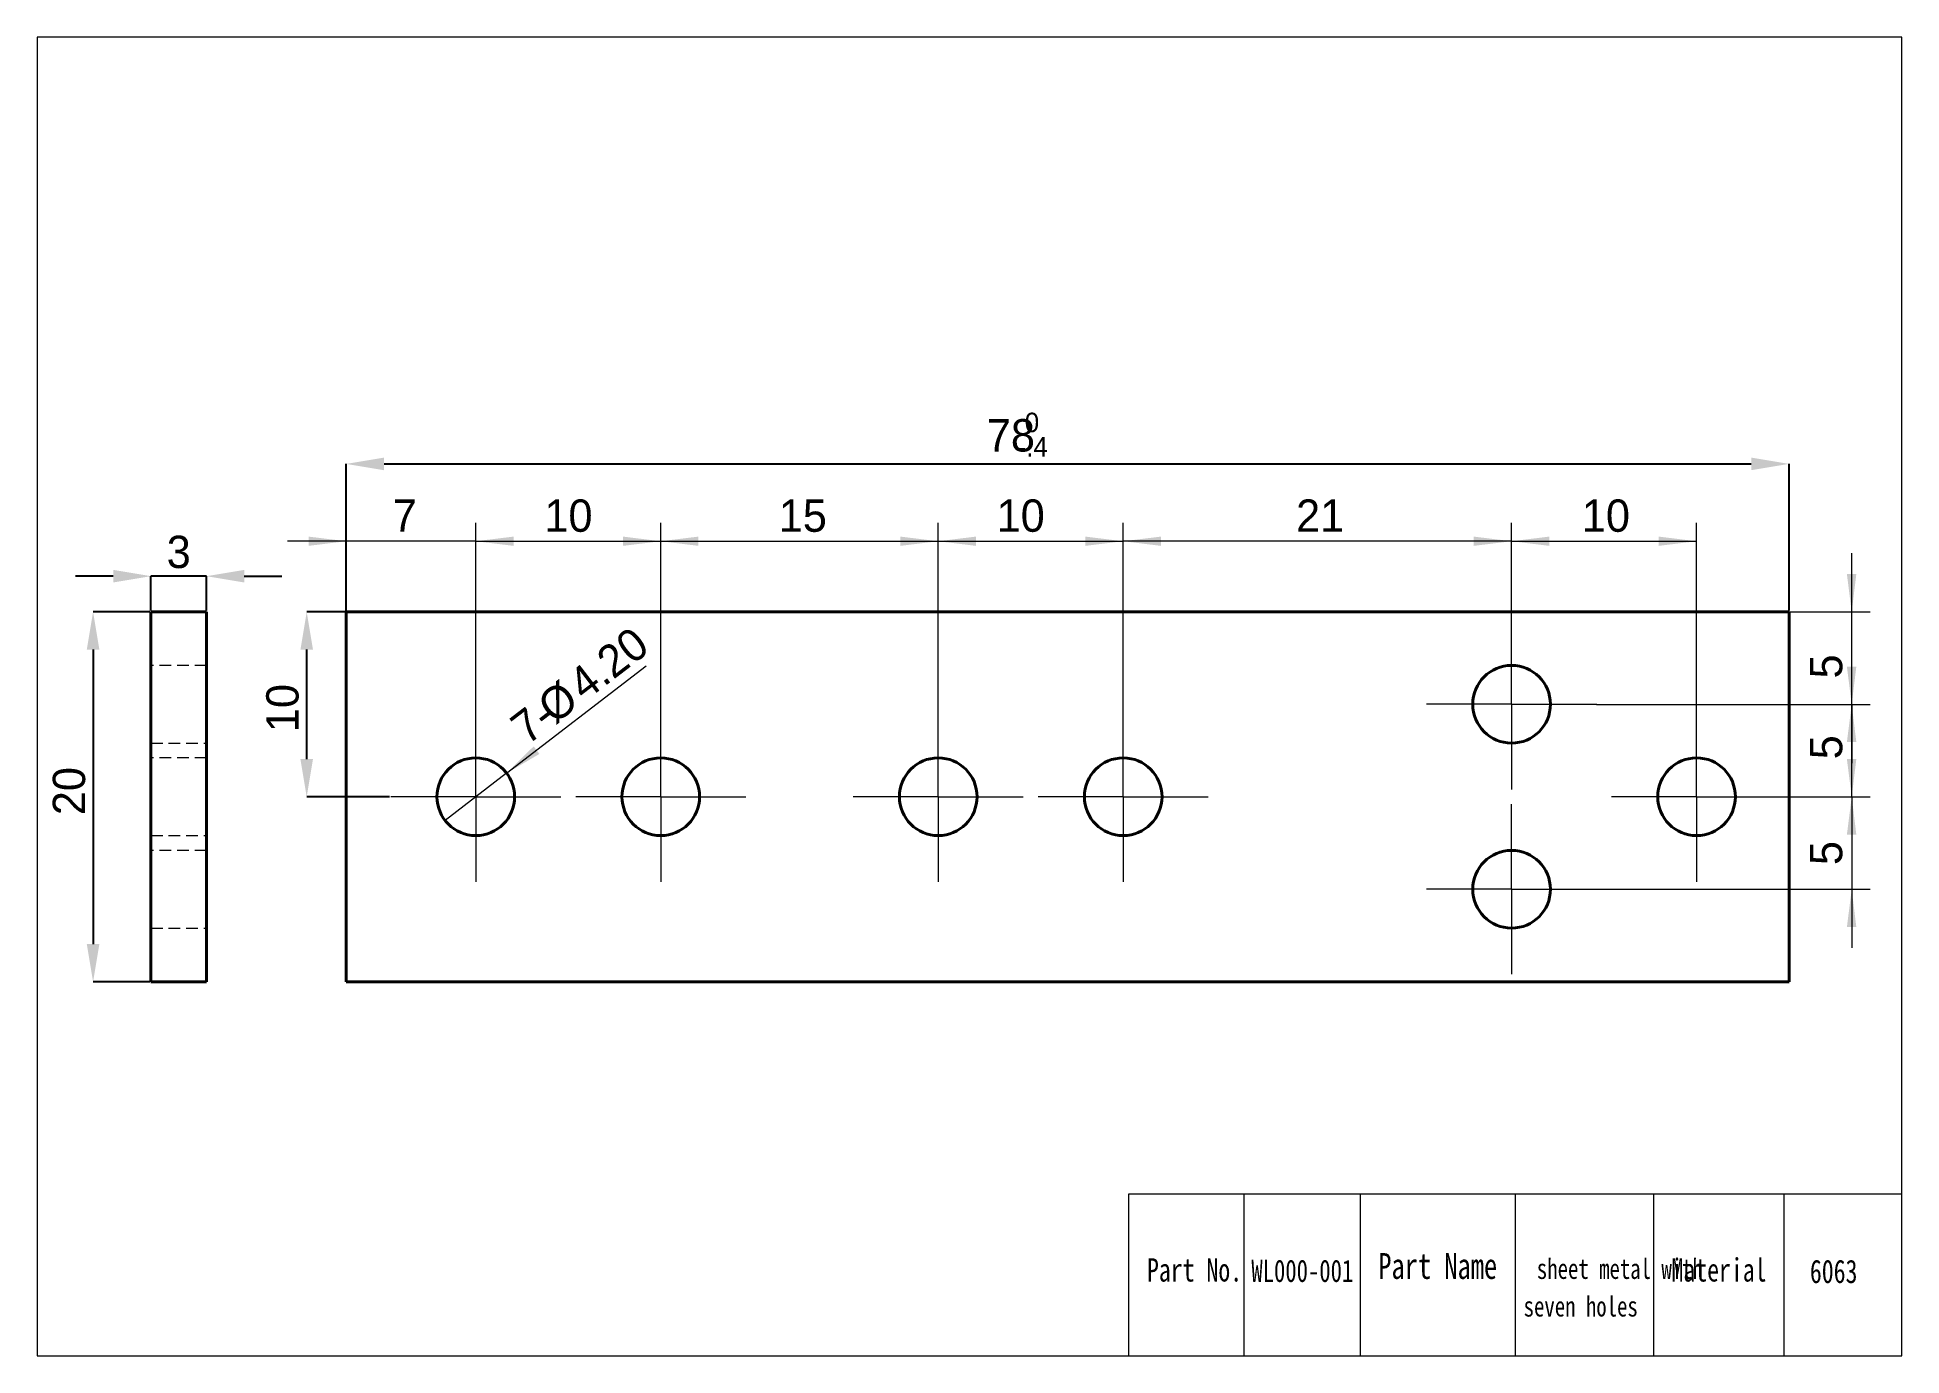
# Model space of a CAD drawing. Header units: millimetres. Extents: x 40 to 141, y 34 to 105.
import ezdxf

# ---------------------------------------------------------------- set-up
doc = ezdxf.new("R2010")
doc.units = ezdxf.units.MM
doc.header["$LTSCALE"] = 0.5
doc.linetypes.add('CENTERX2', pattern=[20.32, 12.7, -2.54, 2.54, -2.54])
doc.linetypes.add('HIDDEN', pattern=[1.905, 1.27, -0.635])
doc.layers.get('0').update_dxf_attribs({"lineweight": 18})
for name, color, linetype, lineweight in [('1轮廓实线层', 7, 'Continuous', 40), ('2细线层', 4, 'Continuous', 18), ('3中心线层', 1, 'CENTERX2', 18), ('4虚线层', 6, 'HIDDEN', 18), ('尺寸线层', 3, 'Continuous', 18)]:
    doc.layers.add(name, color=color, linetype=linetype, lineweight=lineweight)
doc.styles.add('SLDTEXTSTYLE1', font='')
doc.styles.get('SLDTEXTSTYLE1').set_extended_font_data('汉仪长仿宋体')
doc.dimstyles.new('SLDDIMSTYLE0', dxfattribs={"dimtxt": 1.75, "dimasz": 2.04, "dimexe": 0, "dimexo": 0.0625, "dimgap": 0.4375, "dimtad": 1, "dimrnd": 1e-09, "dimzin": 12, "dimdsep": 46, "dimtxsty": 'SLDTEXTSTYLE1', "dimcen": 0.09, "dimdle": 4.08, "dimadec": 0, "dimazin": 3, "dimtfac": 1, "dimtmove": 0, "dimatfit": 0, "dimfxl": 1, "dimfrac": 2, "dimtolj": 1, "dimarcsym": 0})
doc.dimstyles.new('SLDDIMSTYLE1', dxfattribs={"dimtxt": 1.75, "dimasz": 2.04, "dimexe": 0, "dimexo": 0.0625, "dimgap": 0.4375, "dimtad": 1, "dimrnd": 1e-09, "dimzin": 12, "dimdsep": 46, "dimtxsty": 'SLDTEXTSTYLE1', "dimcen": 0.09, "dimdle": 4.08, "dimadec": 0, "dimazin": 3, "dimtfac": 1, "dimtofl": 0, "dimtmove": 0, "dimatfit": 3, "dimfxl": 1, "dimfrac": 2, "dimtolj": 1, "dimarcsym": 0})
doc.dimstyles.new('SLDDIMSTYLE2', dxfattribs={"dimtxt": 1.75, "dimasz": 2.04, "dimexe": 0, "dimexo": 0.0625, "dimgap": 0.4375, "dimtad": 1, "dimrnd": 1e-09, "dimzin": 4, "dimdsep": 46, "dimtxsty": 'SLDTEXTSTYLE1', "dimblk1": 'NONE', "dimsah": 1, "dimcen": 0, "dimdle": 4.08, "dimadec": 0, "dimazin": 1, "dimtfac": 1, "dimtmove": 0, "dimatfit": 3, "dimldrblk": 'NONE', "dimfxl": 1, "dimfrac": 2, "dimtolj": 1, "dimarcsym": 0})

# ---------------------------------------------------------------- blocks, each defined once
blk = doc.blocks.new('*X4')
at = {"layer": '2细线层', "linetype": 'Continuous'}
for points in [[(44.37, 76.25), (44.37, 75.57), (46.41, 75.91)], [(51.45, 76.25), (51.45, 75.57), (49.41, 75.91)]]:
    blk.add_hatch(color=0, dxfattribs=at).paths.add_polyline_path(points, flags=0)
at = {"layer": '2细线层', "color": 0, "linetype": 'Continuous', "lineweight": -2}
for p, q in [((44.37, 75.91), (42.33, 75.91)), ((46.41, 74.05), (46.41, 75.91)), ((49.41, 75.91), (46.41, 75.91)), ((49.41, 74.05), (49.41, 75.91)), ((51.45, 75.91), (53.49, 75.91))]:
    blk.add_line(p, q, dxfattribs=at)
at = {"layer": '2细线层', "color": 0, "linetype": 'Continuous', "lineweight": 0, "insert": (47.91, 78.1), "char_height": 1.75, "width": 1.2168, "attachment_point": 2, "style": 'SLDTEXTSTYLE1'}
blk.add_mtext('3', dxfattribs=at)
blk = doc.blocks.new('*X5')
at = {"layer": '2细线层', "linetype": 'Continuous'}
for points in [[(42.94, 71.94), (43.62, 71.94), (43.28, 73.98)], [(42.94, 56.02), (43.62, 56.02), (43.28, 53.98)]]:
    blk.add_hatch(color=0, dxfattribs=at).paths.add_polyline_path(points, flags=0)
at = {"layer": '2细线层', "color": 0, "linetype": 'Continuous', "lineweight": -2}
for p, q in [((46.35, 73.98), (43.28, 73.98)), ((43.28, 71.94), (43.28, 56.02)), ((46.35, 53.98), (43.28, 53.98))]:
    blk.add_line(p, q, dxfattribs=at)
at = {"layer": '2细线层', "color": 0, "linetype": 'Continuous', "lineweight": 0, "insert": (41.1, 64.29), "char_height": 1.75, "width": 3.437, "attachment_point": 2, "rotation": 90, "style": 'SLDTEXTSTYLE1'}
blk.add_mtext('20', dxfattribs=at)
blk = doc.blocks.new('*X7')
at = {"layer": '2细线层', "color": 0, "linetype": 'Continuous', "lineweight": 0, "char_height": 1.75, "attachment_point": 1, "style": 'SLDTEXTSTYLE1'}
for s, insert, width in [('{\\H0.6x; 0}', (93.26, 84.75), 6.777), ('78', (91.6, 84.4), 13.4183), ('{\\H0.6x;-.4}', (93.26, 83.43), 6.777)]:
    blk.add_mtext(s, dxfattribs=dict(at, insert=insert, width=width))
blk = doc.blocks.new('*X6')
at = {"layer": '2细线层', "linetype": 'Continuous'}
for points in [[(59.01, 82.32), (59.01, 81.64), (56.97, 81.98)], [(132.93, 82.32), (132.93, 81.64), (134.97, 81.98)]]:
    blk.add_hatch(color=0, dxfattribs=at).paths.add_polyline_path(points, flags=0)
at = {"layer": '2细线层', "color": 0, "linetype": 'Continuous', "lineweight": -2}
for p, q in [((56.97, 74.05), (56.97, 81.98)), ((59.01, 81.98), (132.93, 81.98)), ((134.97, 74.05), (134.97, 81.98))]:
    blk.add_line(p, q, dxfattribs=at)
at = {"layer": '2细线层', "color": 0, "linetype": 'Continuous', "lineweight": 0}
blk.add_blockref('*X7', (0, 0), dxfattribs=at)
blk = doc.blocks.new('*X8')
at = {"layer": '2细线层', "linetype": 'Continuous', "lineweight": 0}
for points in [[(56.97, 77.8), (54.93, 78.05), (54.93, 77.55)], [(63.97, 77.8), (66.01, 77.55), (66.01, 78.05)]]:
    blk.add_hatch(color=4, dxfattribs=at).paths.add_polyline_path(points, flags=0)
at = {"layer": '2细线层', "color": 4, "linetype": 'Continuous', "lineweight": 0}
for p, q in [((56.97, 73.98), (56.97, 78.8)), ((63.97, 68.58), (63.97, 78.8)), ((56.97, 77.8), (53.8, 77.8)), ((63.97, 77.8), (56.97, 77.8)), ((63.97, 77.8), (67.15, 77.8))]:
    blk.add_line(p, q, dxfattribs=at)
at = {"layer": '2细线层', "color": 4, "linetype": 'Continuous', "lineweight": 0, "insert": (59.48, 80.06), "char_height": 1.75, "width": 1.4058, "attachment_point": 1, "style": 'SLDTEXTSTYLE1'}
blk.add_mtext('7', dxfattribs=at)
blk = doc.blocks.new('*X9')
at = {"layer": '2细线层', "linetype": 'Continuous', "lineweight": 0}
for points in [[(63.97, 77.8), (66.01, 77.55), (66.01, 78.05)], [(73.97, 77.8), (71.93, 78.05), (71.93, 77.55)]]:
    blk.add_hatch(color=4, dxfattribs=at).paths.add_polyline_path(points, flags=0)
at = {"layer": '2细线层', "color": 4, "linetype": 'Continuous', "lineweight": 0}
for p, q in [((63.97, 68.58), (63.97, 78.8)), ((73.97, 68.58), (73.97, 78.8)), ((63.97, 77.8), (73.97, 77.8))]:
    blk.add_line(p, q, dxfattribs=at)
at = {"layer": '2细线层', "color": 4, "linetype": 'Continuous', "lineweight": 0, "insert": (67.68, 80.06), "char_height": 1.75, "width": 2.7486, "attachment_point": 1, "style": 'SLDTEXTSTYLE1'}
blk.add_mtext('10', dxfattribs=at)
blk = doc.blocks.new('*X10')
at = {"layer": '2细线层', "linetype": 'Continuous', "lineweight": 0}
for points in [[(73.97, 77.8), (76.01, 77.55), (76.01, 78.05)], [(88.97, 77.8), (86.93, 78.05), (86.93, 77.55)]]:
    blk.add_hatch(color=4, dxfattribs=at).paths.add_polyline_path(points, flags=0)
at = {"layer": '2细线层', "color": 4, "linetype": 'Continuous', "lineweight": 0}
for p, q in [((73.97, 68.58), (73.97, 78.8)), ((88.97, 68.58), (88.97, 78.8)), ((73.97, 77.8), (88.97, 77.8))]:
    blk.add_line(p, q, dxfattribs=at)
at = {"layer": '2细线层', "color": 4, "linetype": 'Continuous', "lineweight": 0, "insert": (80.35, 80.06), "char_height": 1.75, "width": 2.705, "attachment_point": 1, "style": 'SLDTEXTSTYLE1'}
blk.add_mtext('15', dxfattribs=at)
blk = doc.blocks.new('*X11')
at = {"layer": '2细线层', "linetype": 'Continuous', "lineweight": 0}
for points in [[(88.97, 77.8), (91.01, 77.55), (91.01, 78.05)], [(98.97, 77.8), (96.93, 78.05), (96.93, 77.55)]]:
    blk.add_hatch(color=4, dxfattribs=at).paths.add_polyline_path(points, flags=0)
at = {"layer": '2细线层', "color": 4, "linetype": 'Continuous', "lineweight": 0}
for p, q in [((88.97, 68.58), (88.97, 78.8)), ((98.97, 68.58), (98.97, 78.8)), ((88.97, 77.8), (98.97, 77.8))]:
    blk.add_line(p, q, dxfattribs=at)
at = {"layer": '2细线层', "color": 4, "linetype": 'Continuous', "lineweight": 0, "insert": (92.13, 80.06), "char_height": 1.75, "width": 2.7486, "attachment_point": 1, "style": 'SLDTEXTSTYLE1'}
blk.add_mtext('10', dxfattribs=at)
blk = doc.blocks.new('*X12')
at = {"layer": '2细线层', "linetype": 'Continuous', "lineweight": 0}
for points in [[(98.97, 77.8), (101.01, 77.55), (101.01, 78.05)], [(119.97, 77.8), (117.93, 78.05), (117.93, 77.55)]]:
    blk.add_hatch(color=4, dxfattribs=at).paths.add_polyline_path(points, flags=0)
at = {"layer": '2细线层', "color": 4, "linetype": 'Continuous', "lineweight": 0}
for p, q in [((98.97, 68.58), (98.97, 78.8)), ((119.97, 73.58), (119.97, 78.8)), ((119.97, 77.8), (98.97, 77.8))]:
    blk.add_line(p, q, dxfattribs=at)
at = {"layer": '2细线层', "color": 4, "linetype": 'Continuous', "lineweight": 0, "insert": (108.32, 80.06), "char_height": 1.75, "width": 2.4481, "attachment_point": 1, "style": 'SLDTEXTSTYLE1'}
blk.add_mtext('21', dxfattribs=at)
blk = doc.blocks.new('*X13')
at = {"layer": '2细线层', "linetype": 'Continuous', "lineweight": 0}
for points in [[(119.97, 77.8), (122.01, 77.55), (122.01, 78.05)], [(129.97, 77.8), (127.93, 78.05), (127.93, 77.55)]]:
    blk.add_hatch(color=4, dxfattribs=at).paths.add_polyline_path(points, flags=0)
at = {"layer": '2细线层', "color": 4, "linetype": 'Continuous', "lineweight": 0}
for p, q in [((119.97, 73.58), (119.97, 78.8)), ((129.97, 68.58), (129.97, 78.8)), ((119.97, 77.8), (129.97, 77.8))]:
    blk.add_line(p, q, dxfattribs=at)
at = {"layer": '2细线层', "color": 4, "linetype": 'Continuous', "lineweight": 0, "insert": (123.77, 80.06), "char_height": 1.75, "width": 2.7486, "attachment_point": 1, "style": 'SLDTEXTSTYLE1'}
blk.add_mtext('10', dxfattribs=at)
blk = doc.blocks.new('*X14')
at = {"layer": '2细线层', "linetype": 'Continuous', "lineweight": 0}
for points in [[(138.36, 73.98), (138.61, 76.02), (138.1, 76.02)], [(138.36, 68.98), (138.1, 66.94), (138.61, 66.94)]]:
    blk.add_hatch(color=4, dxfattribs=at).paths.add_polyline_path(points, flags=0)
at = {"layer": '2细线层', "color": 4, "linetype": 'Continuous', "lineweight": 0}
for p, q in [((138.36, 73.98), (138.36, 77.16)), ((134.97, 73.98), (139.36, 73.98)), ((138.36, 68.98), (138.36, 73.98)), ((124.57, 68.98), (139.36, 68.98)), ((138.36, 68.98), (138.36, 65.81))]:
    blk.add_line(p, q, dxfattribs=at)
at = {"layer": '2细线层', "color": 4, "linetype": 'Continuous', "lineweight": 0, "insert": (136.1, 70.38), "char_height": 1.75, "width": 3.4467, "attachment_point": 1, "rotation": 90, "style": 'SLDTEXTSTYLE1'}
blk.add_mtext('5', dxfattribs=at)
blk = doc.blocks.new('*X15')
at = {"layer": '2细线层', "linetype": 'Continuous', "lineweight": 0}
for points in [[(138.36, 68.98), (138.61, 71.02), (138.1, 71.02)], [(138.36, 63.98), (138.1, 61.94), (138.61, 61.94)]]:
    blk.add_hatch(color=4, dxfattribs=at).paths.add_polyline_path(points, flags=0)
at = {"layer": '2细线层', "color": 4, "linetype": 'Continuous', "lineweight": 0}
for p, q in [((138.36, 68.98), (138.36, 72.16)), ((124.57, 68.98), (139.36, 68.98)), ((138.36, 63.98), (138.36, 68.98)), ((134.57, 63.98), (139.36, 63.98)), ((138.36, 63.98), (138.36, 60.81))]:
    blk.add_line(p, q, dxfattribs=at)
at = {"layer": '2细线层', "color": 4, "linetype": 'Continuous', "lineweight": 0, "insert": (136.1, 66.01), "char_height": 1.75, "width": 3.4467, "attachment_point": 1, "rotation": 90, "style": 'SLDTEXTSTYLE1'}
blk.add_mtext('5', dxfattribs=at)
blk = doc.blocks.new('*X16')
at = {"layer": '2细线层', "linetype": 'Continuous', "lineweight": 0}
for points in [[(138.36, 63.98), (138.61, 66.02), (138.1, 66.02)], [(138.36, 58.98), (138.1, 56.94), (138.61, 56.94)]]:
    blk.add_hatch(color=4, dxfattribs=at).paths.add_polyline_path(points, flags=0)
at = {"layer": '2细线层', "color": 4, "linetype": 'Continuous', "lineweight": 0}
for p, q in [((138.36, 63.98), (138.36, 67.16)), ((134.57, 63.98), (139.36, 63.98)), ((138.36, 63.98), (138.36, 58.98)), ((124.57, 58.98), (139.36, 58.98)), ((138.36, 58.98), (138.36, 55.81))]:
    blk.add_line(p, q, dxfattribs=at)
at = {"layer": '2细线层', "color": 4, "linetype": 'Continuous', "lineweight": 0, "insert": (136.1, 60.29), "char_height": 1.75, "width": 3.4467, "attachment_point": 1, "rotation": 90, "style": 'SLDTEXTSTYLE1'}
blk.add_mtext('5', dxfattribs=at)
blk = doc.blocks.new('*X17')
at = {"layer": '2细线层', "linetype": 'Continuous'}
for points in [[(54.49, 71.94), (55.17, 71.94), (54.83, 73.98)], [(54.49, 66.02), (55.17, 66.02), (54.83, 63.98)]]:
    blk.add_hatch(color=0, dxfattribs=at).paths.add_polyline_path(points, flags=0)
at = {"layer": '2细线层', "color": 0, "linetype": 'Continuous', "lineweight": -2}
for p, q in [((56.91, 73.98), (54.83, 73.98)), ((54.83, 66.02), (54.83, 71.94)), ((59.31, 63.98), (54.83, 63.98))]:
    blk.add_line(p, q, dxfattribs=at)
at = {"layer": '2细线层', "color": 0, "linetype": 'Continuous', "lineweight": 0, "insert": (52.64, 68.78), "char_height": 1.75, "width": 3.437, "attachment_point": 2, "rotation": 90, "style": 'SLDTEXTSTYLE1'}
blk.add_mtext('10', dxfattribs=at)
blk = doc.blocks.new('*X18')
at = {"layer": '2细线层', "linetype": 'Continuous', "lineweight": 0}
blk.add_hatch(color=4, dxfattribs=at).paths.add_polyline_path([(65.64, 65.26), (67.41, 66.3), (67.1, 66.71)], flags=0)
at = {"layer": '2细线层', "color": 4, "linetype": 'Continuous', "lineweight": 0}
for q in [(73.19, 71.06), (62.31, 62.71)]:
    blk.add_line((65.64, 65.26), q, dxfattribs=at)
at = {"layer": '2细线层', "color": 4, "linetype": 'Continuous', "lineweight": 0, "char_height": 1.75, "attachment_point": 1, "rotation": 37.5163, "style": 'SLDTEXTSTYLE1'}
for s, insert, width in [('4.20', (68.79, 70.5), 7.3723), ('%%C', (67.15, 69.25), 3.8629), ('7-', (65.69, 68.13), 5.1561)]:
    blk.add_mtext(s, dxfattribs=dict(at, insert=insert, width=width))
blk = doc.blocks.new('_NONE')
blk = doc.blocks.new('SW_CENTERMARKSYMBOL_0')
at = {"layer": '3中心线层', "color": 0, "linetype": 'CENTERX2', "lineweight": 0}
for p, q in [((0, 2.5), (0, 4.6)), ((0, 0), (0, 2.5)), ((-2.5, 0), (-4.6, 0)), ((0, 0), (-2.5, 0)), ((0, 0), (0, -2.5)), ((0, 0), (2.5, 0)), ((2.5, 0), (4.6, 0)), ((0, -2.5), (0, -4.6))]:
    blk.add_line(p, q, dxfattribs=at)
blk = doc.blocks.new('SW_CENTERMARKSYMBOL_1')
at = {"layer": '3中心线层', "color": 0, "linetype": 'CENTERX2', "lineweight": 0}
for p, q in [((0, 2.5), (0, 4.6)), ((0, 0), (0, 2.5)), ((-2.5, 0), (-4.6, 0)), ((0, 0), (-2.5, 0)), ((0, 0), (0, -2.5)), ((0, 0), (2.5, 0)), ((2.5, 0), (4.6, 0)), ((0, -2.5), (0, -4.6))]:
    blk.add_line(p, q, dxfattribs=at)
blk = doc.blocks.new('SW_CENTERMARKSYMBOL_2')
at = {"layer": '3中心线层', "color": 0, "linetype": 'CENTERX2', "lineweight": 0}
for p, q in [((0, 2.5), (0, 4.6)), ((0, 0), (0, 2.5)), ((-2.5, 0), (-4.6, 0)), ((0, 0), (-2.5, 0)), ((0, 0), (0, -2.5)), ((0, 0), (2.5, 0)), ((2.5, 0), (4.6, 0)), ((0, -2.5), (0, -4.6))]:
    blk.add_line(p, q, dxfattribs=at)
blk = doc.blocks.new('SW_CENTERMARKSYMBOL_3')
at = {"layer": '3中心线层', "color": 0, "linetype": 'CENTERX2', "lineweight": 0}
for p, q in [((0, 2.5), (0, 4.6)), ((0, 0), (0, 2.5)), ((-2.5, 0), (-4.6, 0)), ((0, 0), (-2.5, 0)), ((0, 0), (0, -2.5)), ((0, 0), (2.5, 0)), ((2.5, 0), (4.6, 0)), ((0, -2.5), (0, -4.6))]:
    blk.add_line(p, q, dxfattribs=at)
blk = doc.blocks.new('SW_CENTERMARKSYMBOL_4')
at = {"layer": '3中心线层', "color": 0, "linetype": 'CENTERX2', "lineweight": 0}
for p, q in [((0, 2.5), (0, 4.6)), ((0, 0), (0, 2.5)), ((-2.5, 0), (-4.6, 0)), ((0, 0), (-2.5, 0)), ((0, 0), (0, -2.5)), ((0, 0), (2.5, 0)), ((2.5, 0), (4.6, 0)), ((0, -2.5), (0, -4.6))]:
    blk.add_line(p, q, dxfattribs=at)
blk = doc.blocks.new('SW_CENTERMARKSYMBOL_5')
at = {"layer": '3中心线层', "color": 0, "linetype": 'CENTERX2', "lineweight": 0}
for p, q in [((0, 2.5), (0, 4.6)), ((0, 0), (0, 2.5)), ((-2.5, 0), (-4.6, 0)), ((0, 0), (-2.5, 0)), ((0, 0), (0, -2.5)), ((0, 0), (2.5, 0)), ((2.5, 0), (4.6, 0)), ((0, -2.5), (0, -4.6))]:
    blk.add_line(p, q, dxfattribs=at)
blk = doc.blocks.new('SW_CENTERMARKSYMBOL_6')
at = {"layer": '3中心线层', "color": 0, "linetype": 'CENTERX2', "lineweight": 0}
for p, q in [((0, 2.5), (0, 4.6)), ((0, 0), (0, 2.5)), ((-2.5, 0), (-4.6, 0)), ((0, 0), (-2.5, 0)), ((0, 0), (0, -2.5)), ((0, 0), (2.5, 0)), ((2.5, 0), (4.6, 0)), ((0, -2.5), (0, -4.6))]:
    blk.add_line(p, q, dxfattribs=at)

msp = doc.modelspace()

# ---------------------------------------------------------------- linework, layer by layer
for p, q in [((141.064, 105.045), (40.264, 105.045)), ((40.264, 105.045), (40.264, 33.765)), ((141.064, 33.765), (141.064, 105.045)), ((141.064, 42.495), (99.259, 42.495)), ((99.259, 42.495), (99.259, 33.765)), ((105.498, 42.495), (105.498, 33.765)), ((111.786, 42.495), (111.786, 33.765)), ((120.161, 42.495), (120.161, 33.765)), ((127.641, 42.495), (127.641, 33.765)), ((134.684, 42.495), (134.684, 33.765)), ((141.064, 33.765), (141.064, 42.495)), ((40.264, 33.765), (141.064, 33.765)), ((102.742, 33.765), (141.064, 33.765))]:
    msp.add_line(p, q)
at = {"layer": '1轮廓实线层', "linetype": 'Continuous', "lineweight": 40}
for p, q in [((46.408, 73.985), (46.408, 53.985)), ((49.408, 73.985), (46.408, 73.985)), ((49.408, 53.985), (49.408, 73.985)), ((56.972, 53.985), (56.972, 73.985)), ((56.972, 73.985), (134.972, 73.985)), ((134.972, 73.985), (134.972, 53.985)), ((49.408, 53.985), (46.408, 53.985)), ((134.972, 53.985), (56.972, 53.985))]:
    msp.add_line(p, q, dxfattribs=at)
for centre in [(119.972, 68.985), (63.972, 63.985), (73.972, 63.985), (88.972, 63.985), (98.972, 63.985), (129.972, 63.985), (119.972, 58.985)]:
    msp.add_circle(centre, 2.1, dxfattribs=at)
at = {"layer": '4虚线层', "color": 6, "linetype": 'HIDDEN', "lineweight": 0}
for p, q in [((49.408, 71.085), (46.408, 71.085)), ((46.408, 66.885), (49.408, 66.885)), ((49.408, 66.085), (46.408, 66.085)), ((46.408, 61.885), (49.408, 61.885)), ((49.408, 61.085), (46.408, 61.085)), ((46.408, 56.885), (49.408, 56.885))]:
    msp.add_line(p, q, dxfattribs=at)

# ---------------------------------------------------------------- block references
at = {"layer": '3中心线层', "color": 1, "linetype": 'CENTERX2', "lineweight": 0}
for name, p in [('SW_CENTERMARKSYMBOL_1', (119.972, 68.985)), ('SW_CENTERMARKSYMBOL_4', (63.972, 63.985)), ('SW_CENTERMARKSYMBOL_5', (73.972, 63.985)), ('SW_CENTERMARKSYMBOL_3', (88.972, 63.985)), ('SW_CENTERMARKSYMBOL_2', (98.972, 63.985)), ('SW_CENTERMARKSYMBOL_6', (129.972, 63.985)), ('SW_CENTERMARKSYMBOL_0', (119.972, 58.985))]:
    msp.add_blockref(name, p, dxfattribs=at)

# ---------------------------------------------------------------- texts
at = {"attachment_point": 1}
for s, width, gutter_width, heights, insert, char_height in [('{\\fHYSWLongFangSong|b1|i0|c134|p2;Part Name   \\H0.785714x;sheet metal with \\P              seven holes}', 68.54078, 35, [0], (112.765, 39.318), 1.4), ('{\\fHYSWLongFangSong|b1|i0|c134|p2;Part No.}', 24.36656, 17.5, [3.5], (100.261, 39.036), 1.26), ('{\\fHYSWLongFangSong|b1|i0|c134|p2;Material}', 24.36656, 17.5, [3.5], (128.615, 39.036), 1.26)]:
    msp.add_mtext_dynamic_manual_height_columns(s, width=width, gutter_width=gutter_width, heights=heights, dxfattribs=dict(at, insert=insert, char_height=char_height))
at = {"layer": '尺寸线层', "attachment_point": 1}
for s, insert, char_height, width in [('{\\fhyswlongfangsong|b1|i0|c134|p2;\\C7;WL000-001}', (105.902, 38.955), 1.2, 5.19637), ('{\\fhyswlongfangsong|b1|i0|c134|p2;\\C7;6063}', (136.1, 38.955), 1.26, 3.06671)]:
    msp.add_mtext(s, dxfattribs=dict(at, insert=insert, char_height=char_height, width=width))

# ---------------------------------------------------------------- dimensions: what is measured, and where the dimension line sits
at = {"layer": '2细线层', "color": 4, "linetype": 'Continuous', "lineweight": 0}
for base, p1, p2, dimstyle, override, picture, middle in [((134.972, 81.985), (56.972, 73.985), (134.972, 73.985), 'SLDDIMSTYLE1', {"dimsah": 1, "dimtol": 1, "dimtp": 0, "dimtm": 0.4, "dimtfac": 0.6, "dimtdec": 1, "dimtzin": 12}, '*X6', (93.281, 81.985)), ((56.972, 77.8), (63.972, 68.585), (56.972, 73.985), 'SLDDIMSTYLE0', {"dimsah": 1, "dimtzin": 12}, '*X8', (60.247, 77.8)), ((73.972, 77.8), (63.972, 68.585), (73.972, 68.585), 'SLDDIMSTYLE1', {"dimsah": 1, "dimtzin": 12}, '*X9', (68.827, 77.8)), ((88.972, 77.8), (73.972, 68.585), (88.972, 68.585), 'SLDDIMSTYLE1', {"dimsah": 1, "dimtzin": 12}, '*X10', (81.497, 77.8)), ((98.972, 77.8), (88.972, 68.585), (98.972, 68.585), 'SLDDIMSTYLE1', {"dimsah": 1, "dimtzin": 12}, '*X11', (93.281, 77.8)), ((98.972, 77.8), (119.972, 73.585), (98.972, 68.585), 'SLDDIMSTYLE1', {"dimsah": 1, "dimtzin": 12}, '*X12', (109.467, 77.8)), ((129.972, 77.8), (119.972, 73.585), (129.972, 68.585), 'SLDDIMSTYLE1', {"dimsah": 1, "dimtzin": 12}, '*X13', (124.924, 77.8)), ((46.408, 75.908), (49.408, 73.985), (46.408, 73.985), 'SLDDIMSTYLE0', {"dimsah": 1, "dimtzin": 12}, '*X4', (47.908, 75.908))]:
    dim = msp.add_linear_dim(base=base, p1=p1, p2=p2, dimstyle=dimstyle, override=override, dxfattribs=at)
    dim.commit()
    dim.dimension.update_dxf_attribs({"geometry": picture, "text_midpoint": middle, "dimtype": 160})
for base, p1, p2, dimstyle, picture, middle in [((138.355, 73.985), (124.572, 68.985), (134.972, 73.985), 'SLDDIMSTYLE0', '*X14', (138.355, 71.147)), ((43.284, 53.985), (46.408, 73.985), (46.408, 53.985), 'SLDDIMSTYLE1', '*X5', (43.284, 64.294)), ((54.831, 73.985), (59.372, 63.985), (56.972, 73.985), 'SLDDIMSTYLE1', '*X17', (54.831, 68.775)), ((138.355, 68.985), (134.572, 63.985), (124.572, 68.985), 'SLDDIMSTYLE0', '*X15', (138.355, 66.781)), ((138.355, 58.985), (134.572, 63.985), (124.572, 58.985), 'SLDDIMSTYLE0', '*X16', (138.355, 61.058))]:
    dim = msp.add_linear_dim(base=base, p1=p1, p2=p2, angle=90, dimstyle=dimstyle, override={"dimsah": 1, "dimtzin": 12}, dxfattribs=at)
    dim.commit()
    dim.dimension.update_dxf_attribs({"geometry": picture, "text_midpoint": middle, "dimtype": 160})
dim = msp.add_diameter_dim_2p(p1=(62.306, 62.706), p2=(65.638, 65.263), text='7-<>', dimstyle='SLDDIMSTYLE2', override={"dimpost": '%%C<>', "dimsah": 1, "dimtzin": 12}, dxfattribs=at)
dim.commit()
dim.dimension.update_dxf_attribs({"geometry": '*X18', "text_midpoint": (70.212, 68.775), "dimtype": 163})

doc.saveas('drawing.dxf')
